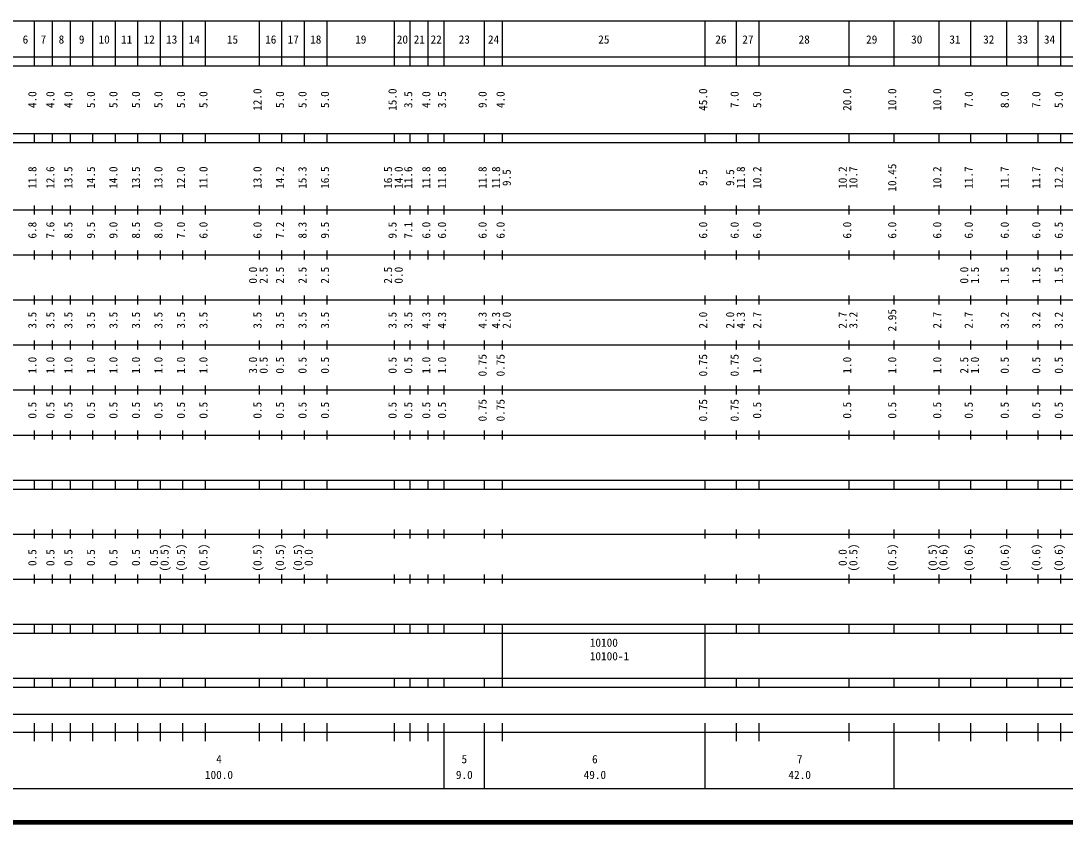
# Model space of a CAD drawing. Units: millimetres on the paper, enlarged 1000 times. Extents: x 40000 to 680000, y 20000 to 380000.
# Drawn here: x 173997 to 405963, y 20000 to 198000 of the extents above; entities that cross this region are included whole.
import ezdxf
from ezdxf.enums import TextEntityAlignment as Align

# ---------------------------------------------------------------- set-up
doc = ezdxf.new("R2010")
doc.units = ezdxf.units.MM
doc.header["$LTSCALE"] = 1000
doc.layers.add('M-TTL', color=2, linetype='Continuous', lineweight=140)
doc.layers.add('M-TTL-BAND', color=7, linetype='Continuous', lineweight=25)
doc.styles.add('ＭＳ ゴシック', font='')
doc.styles.get('ＭＳ ゴシック').set_extended_font_data('MS Gothic')

msp = doc.modelspace()

# ---------------------------------------------------------------- linework, layer by layer
at = {"layer": 'M-TTL'}
msp.add_line((40000, 20000), (680000, 20000), dxfattribs=at)
at = {"layer": 'M-TTL-BAND'}
for p, q in [((68000, 198000), (579000, 198000)), ((177000, 188000), (177000, 198000)), ((181000, 188000), (181000, 198000)), ((185000, 188000), (185000, 198000)), ((190000, 188000), (190000, 198000)), ((195000, 188000), (195000, 198000)), ((200000, 188000), (200000, 198000)), ((205000, 188000), (205000, 198000)), ((210000, 188000), (210000, 198000)), ((215000, 188000), (215000, 198000)), ((227000, 188000), (227000, 198000)), ((232000, 188000), (232000, 198000)), ((237000, 188000), (237000, 198000)), ((242000, 188000), (242000, 198000)), ((257000, 188000), (257000, 198000)), ((260500, 188000), (260500, 198000)), ((264500, 188000), (264500, 198000)), ((268000, 188000), (268000, 198000)), ((277000, 188000), (277000, 198000)), ((281000, 188000), (281000, 198000)), ((326000, 188000), (326000, 198000)), ((333000, 188000), (333000, 198000)), ((338000, 188000), (338000, 198000)), ((358000, 188000), (358000, 198000)), ((368000, 188000), (368000, 198000)), ((378000, 188000), (378000, 198000)), ((385000, 188000), (385000, 198000)), ((393000, 188000), (393000, 198000)), ((400000, 188000), (400000, 198000)), ((405000, 188000), (405000, 198000)), ((40000, 190000), (579000, 190000)), ((40000, 188000), (579000, 188000)), ((40000, 173000), (579000, 173000)), ((177000, 171000), (177000, 173000)), ((181000, 171000), (181000, 173000)), ((185000, 171000), (185000, 173000)), ((190000, 171000), (190000, 173000)), ((195000, 171000), (195000, 173000)), ((200000, 171000), (200000, 173000)), ((205000, 171000), (205000, 173000)), ((210000, 171000), (210000, 173000)), ((215000, 171000), (215000, 173000)), ((227000, 171000), (227000, 173000)), ((232000, 171000), (232000, 173000)), ((237000, 171000), (237000, 173000)), ((242000, 171000), (242000, 173000)), ((257000, 171000), (257000, 173000)), ((260500, 171000), (260500, 173000)), ((264500, 171000), (264500, 173000)), ((268000, 171000), (268000, 173000)), ((277000, 171000), (277000, 173000)), ((281000, 171000), (281000, 173000)), ((326000, 171000), (326000, 173000)), ((333000, 171000), (333000, 173000)), ((338000, 171000), (338000, 173000)), ((358000, 171000), (358000, 173000)), ((368000, 171000), (368000, 173000)), ((378000, 171000), (378000, 173000)), ((385000, 171000), (385000, 173000)), ((393000, 171000), (393000, 173000)), ((400000, 171000), (400000, 173000)), ((405000, 171000), (405000, 173000)), ((40000, 171000), (579000, 171000)), ((40000, 156000), (579000, 156000)), ((177000, 155000), (177000, 157000)), ((181000, 155000), (181000, 157000)), ((185000, 155000), (185000, 157000)), ((190000, 155000), (190000, 157000)), ((195000, 155000), (195000, 157000)), ((200000, 155000), (200000, 157000)), ((205000, 155000), (205000, 157000)), ((210000, 155000), (210000, 157000)), ((215000, 155000), (215000, 157000)), ((227000, 155000), (227000, 157000)), ((232000, 155000), (232000, 157000)), ((237000, 155000), (237000, 157000)), ((242000, 155000), (242000, 157000)), ((257000, 155000), (257000, 157000)), ((260500, 155000), (260500, 157000)), ((264500, 155000), (264500, 157000)), ((268000, 155000), (268000, 157000)), ((277000, 155000), (277000, 157000)), ((281000, 155000), (281000, 157000)), ((326000, 155000), (326000, 157000)), ((333000, 155000), (333000, 157000)), ((338000, 155000), (338000, 157000)), ((358000, 155000), (358000, 157000)), ((368000, 155000), (368000, 157000)), ((378000, 155000), (378000, 157000)), ((385000, 155000), (385000, 157000)), ((393000, 155000), (393000, 157000)), ((400000, 155000), (400000, 157000)), ((405000, 155000), (405000, 157000)), ((177000, 145000), (177000, 147000)), ((181000, 145000), (181000, 147000)), ((185000, 145000), (185000, 147000)), ((190000, 145000), (190000, 147000)), ((195000, 145000), (195000, 147000)), ((200000, 145000), (200000, 147000)), ((205000, 145000), (205000, 147000)), ((210000, 145000), (210000, 147000)), ((215000, 145000), (215000, 147000)), ((227000, 145000), (227000, 147000)), ((232000, 145000), (232000, 147000)), ((237000, 145000), (237000, 147000)), ((242000, 145000), (242000, 147000)), ((257000, 145000), (257000, 147000)), ((260500, 145000), (260500, 147000)), ((264500, 145000), (264500, 147000)), ((268000, 145000), (268000, 147000)), ((277000, 145000), (277000, 147000)), ((281000, 145000), (281000, 147000)), ((326000, 145000), (326000, 147000)), ((333000, 145000), (333000, 147000)), ((338000, 145000), (338000, 147000)), ((358000, 145000), (358000, 147000)), ((368000, 145000), (368000, 147000)), ((378000, 145000), (378000, 147000)), ((385000, 145000), (385000, 147000)), ((393000, 145000), (393000, 147000)), ((400000, 145000), (400000, 147000)), ((405000, 145000), (405000, 147000)), ((46000, 146000), (579000, 146000)), ((177000, 135000), (177000, 137000)), ((181000, 135000), (181000, 137000)), ((185000, 135000), (185000, 137000)), ((190000, 135000), (190000, 137000)), ((195000, 135000), (195000, 137000)), ((200000, 135000), (200000, 137000)), ((205000, 135000), (205000, 137000)), ((210000, 135000), (210000, 137000)), ((215000, 135000), (215000, 137000)), ((227000, 135000), (227000, 137000)), ((232000, 135000), (232000, 137000)), ((237000, 135000), (237000, 137000)), ((242000, 135000), (242000, 137000)), ((257000, 135000), (257000, 137000)), ((260500, 135000), (260500, 137000)), ((264500, 135000), (264500, 137000)), ((268000, 135000), (268000, 137000)), ((277000, 135000), (277000, 137000)), ((281000, 135000), (281000, 137000)), ((326000, 135000), (326000, 137000)), ((333000, 135000), (333000, 137000)), ((338000, 135000), (338000, 137000)), ((358000, 135000), (358000, 137000)), ((368000, 135000), (368000, 137000)), ((378000, 135000), (378000, 137000)), ((385000, 135000), (385000, 137000)), ((393000, 135000), (393000, 137000)), ((400000, 135000), (400000, 137000)), ((405000, 135000), (405000, 137000)), ((52000, 136000), (579000, 136000)), ((46000, 126000), (579000, 126000)), ((177000, 125000), (177000, 127000)), ((181000, 125000), (181000, 127000)), ((185000, 125000), (185000, 127000)), ((190000, 125000), (190000, 127000)), ((195000, 125000), (195000, 127000)), ((200000, 125000), (200000, 127000)), ((205000, 125000), (205000, 127000)), ((210000, 125000), (210000, 127000)), ((215000, 125000), (215000, 127000)), ((227000, 125000), (227000, 127000)), ((232000, 125000), (232000, 127000)), ((237000, 125000), (237000, 127000)), ((242000, 125000), (242000, 127000)), ((257000, 125000), (257000, 127000)), ((260500, 125000), (260500, 127000)), ((264500, 125000), (264500, 127000)), ((268000, 125000), (268000, 127000)), ((277000, 125000), (277000, 127000)), ((281000, 125000), (281000, 127000)), ((326000, 125000), (326000, 127000)), ((333000, 125000), (333000, 127000)), ((338000, 125000), (338000, 127000)), ((358000, 125000), (358000, 127000)), ((368000, 125000), (368000, 127000)), ((378000, 125000), (378000, 127000)), ((385000, 125000), (385000, 127000)), ((393000, 125000), (393000, 127000)), ((400000, 125000), (400000, 127000)), ((405000, 125000), (405000, 127000)), ((52000, 116000), (579000, 116000)), ((177000, 115000), (177000, 117000)), ((181000, 115000), (181000, 117000)), ((185000, 115000), (185000, 117000)), ((190000, 115000), (190000, 117000)), ((195000, 115000), (195000, 117000)), ((200000, 115000), (200000, 117000)), ((205000, 115000), (205000, 117000)), ((210000, 115000), (210000, 117000)), ((215000, 115000), (215000, 117000)), ((227000, 115000), (227000, 117000)), ((232000, 115000), (232000, 117000)), ((237000, 115000), (237000, 117000)), ((242000, 115000), (242000, 117000)), ((257000, 115000), (257000, 117000)), ((260500, 115000), (260500, 117000)), ((264500, 115000), (264500, 117000)), ((268000, 115000), (268000, 117000)), ((277000, 115000), (277000, 117000)), ((281000, 115000), (281000, 117000)), ((326000, 115000), (326000, 117000)), ((333000, 115000), (333000, 117000)), ((338000, 115000), (338000, 117000)), ((358000, 115000), (358000, 117000)), ((368000, 115000), (368000, 117000)), ((378000, 115000), (378000, 117000)), ((385000, 115000), (385000, 117000)), ((393000, 115000), (393000, 117000)), ((400000, 115000), (400000, 117000)), ((405000, 115000), (405000, 117000)), ((177000, 105000), (177000, 107000)), ((181000, 105000), (181000, 107000)), ((185000, 105000), (185000, 107000)), ((190000, 105000), (190000, 107000)), ((195000, 105000), (195000, 107000)), ((200000, 105000), (200000, 107000)), ((205000, 105000), (205000, 107000)), ((210000, 105000), (210000, 107000)), ((215000, 105000), (215000, 107000)), ((227000, 105000), (227000, 107000)), ((232000, 105000), (232000, 107000)), ((237000, 105000), (237000, 107000)), ((242000, 105000), (242000, 107000)), ((257000, 105000), (257000, 107000)), ((260500, 105000), (260500, 107000)), ((264500, 105000), (264500, 107000)), ((268000, 105000), (268000, 107000)), ((277000, 105000), (277000, 107000)), ((281000, 105000), (281000, 107000)), ((326000, 105000), (326000, 107000)), ((333000, 105000), (333000, 107000)), ((338000, 105000), (338000, 107000)), ((358000, 105000), (358000, 107000)), ((368000, 105000), (368000, 107000)), ((378000, 105000), (378000, 107000)), ((385000, 105000), (385000, 107000)), ((393000, 105000), (393000, 107000)), ((400000, 105000), (400000, 107000)), ((405000, 105000), (405000, 107000)), ((46000, 106000), (579000, 106000)), ((40000, 96000), (579000, 96000)), ((177000, 94000), (177000, 96000)), ((181000, 94000), (181000, 96000)), ((185000, 94000), (185000, 96000)), ((190000, 94000), (190000, 96000)), ((195000, 94000), (195000, 96000)), ((200000, 94000), (200000, 96000)), ((205000, 94000), (205000, 96000)), ((210000, 94000), (210000, 96000)), ((215000, 94000), (215000, 96000)), ((227000, 94000), (227000, 96000)), ((232000, 94000), (232000, 96000)), ((237000, 94000), (237000, 96000)), ((242000, 94000), (242000, 96000)), ((257000, 94000), (257000, 96000)), ((260500, 94000), (260500, 96000)), ((264500, 94000), (264500, 96000)), ((268000, 94000), (268000, 96000)), ((277000, 94000), (277000, 96000)), ((281000, 94000), (281000, 96000)), ((326000, 94000), (326000, 96000)), ((333000, 94000), (333000, 96000)), ((338000, 94000), (338000, 96000)), ((358000, 94000), (358000, 96000)), ((368000, 94000), (368000, 96000)), ((378000, 94000), (378000, 96000)), ((385000, 94000), (385000, 96000)), ((393000, 94000), (393000, 96000)), ((400000, 94000), (400000, 96000)), ((405000, 94000), (405000, 96000)), ((40000, 94000), (579000, 94000)), ((49000, 84000), (579000, 84000)), ((177000, 83000), (177000, 85000)), ((181000, 83000), (181000, 85000)), ((185000, 83000), (185000, 85000)), ((190000, 83000), (190000, 85000)), ((195000, 83000), (195000, 85000)), ((200000, 83000), (200000, 85000)), ((205000, 83000), (205000, 85000)), ((210000, 83000), (210000, 85000)), ((215000, 83000), (215000, 85000)), ((227000, 83000), (227000, 85000)), ((232000, 83000), (232000, 85000)), ((237000, 83000), (237000, 85000)), ((242000, 83000), (242000, 85000)), ((257000, 83000), (257000, 85000)), ((260500, 83000), (260500, 85000)), ((264500, 83000), (264500, 85000)), ((268000, 83000), (268000, 85000)), ((277000, 83000), (277000, 85000)), ((281000, 83000), (281000, 85000)), ((326000, 83000), (326000, 85000)), ((333000, 83000), (333000, 85000)), ((338000, 83000), (338000, 85000)), ((358000, 83000), (358000, 85000)), ((368000, 83000), (368000, 85000)), ((378000, 83000), (378000, 85000)), ((385000, 83000), (385000, 85000)), ((393000, 83000), (393000, 85000)), ((400000, 83000), (400000, 85000)), ((405000, 83000), (405000, 85000)), ((177000, 73000), (177000, 75000)), ((181000, 73000), (181000, 75000)), ((185000, 73000), (185000, 75000)), ((190000, 73000), (190000, 75000)), ((195000, 73000), (195000, 75000)), ((200000, 73000), (200000, 75000)), ((205000, 73000), (205000, 75000)), ((210000, 73000), (210000, 75000)), ((215000, 73000), (215000, 75000)), ((227000, 73000), (227000, 75000)), ((232000, 73000), (232000, 75000)), ((237000, 73000), (237000, 75000)), ((242000, 73000), (242000, 75000)), ((257000, 73000), (257000, 75000)), ((260500, 73000), (260500, 75000)), ((264500, 73000), (264500, 75000)), ((268000, 73000), (268000, 75000)), ((277000, 73000), (277000, 75000)), ((281000, 73000), (281000, 75000)), ((326000, 73000), (326000, 75000)), ((333000, 73000), (333000, 75000)), ((338000, 73000), (338000, 75000)), ((358000, 73000), (358000, 75000)), ((368000, 73000), (368000, 75000)), ((378000, 73000), (378000, 75000)), ((385000, 73000), (385000, 75000)), ((393000, 73000), (393000, 75000)), ((400000, 73000), (400000, 75000)), ((405000, 73000), (405000, 75000)), ((40000, 74000), (579000, 74000)), ((40000, 64000), (579000, 64000)), ((177000, 62000), (177000, 64000)), ((181000, 62000), (181000, 64000)), ((185000, 62000), (185000, 64000)), ((190000, 62000), (190000, 64000)), ((195000, 62000), (195000, 64000)), ((200000, 62000), (200000, 64000)), ((205000, 62000), (205000, 64000)), ((210000, 62000), (210000, 64000)), ((215000, 62000), (215000, 64000)), ((227000, 62000), (227000, 64000)), ((232000, 62000), (232000, 64000)), ((237000, 62000), (237000, 64000)), ((242000, 62000), (242000, 64000)), ((257000, 62000), (257000, 64000)), ((260500, 62000), (260500, 64000)), ((264500, 62000), (264500, 64000)), ((268000, 62000), (268000, 64000)), ((277000, 62000), (277000, 64000)), ((281000, 62000), (281000, 64000)), ((326000, 62000), (326000, 64000)), ((333000, 62000), (333000, 64000)), ((338000, 62000), (338000, 64000)), ((358000, 62000), (358000, 64000)), ((368000, 62000), (368000, 64000)), ((378000, 62000), (378000, 64000)), ((385000, 62000), (385000, 64000)), ((393000, 62000), (393000, 64000)), ((400000, 62000), (400000, 64000)), ((405000, 62000), (405000, 64000)), ((40000, 62000), (579000, 62000)), ((281000, 52000), (281000, 62000)), ((326000, 52000), (326000, 62000)), ((40000, 52000), (579000, 52000)), ((177000, 50000), (177000, 52000)), ((181000, 50000), (181000, 52000)), ((185000, 50000), (185000, 52000)), ((190000, 50000), (190000, 52000)), ((195000, 50000), (195000, 52000)), ((200000, 50000), (200000, 52000)), ((205000, 50000), (205000, 52000)), ((210000, 50000), (210000, 52000)), ((215000, 50000), (215000, 52000)), ((227000, 50000), (227000, 52000)), ((232000, 50000), (232000, 52000)), ((237000, 50000), (237000, 52000)), ((242000, 50000), (242000, 52000)), ((257000, 50000), (257000, 52000)), ((260500, 50000), (260500, 52000)), ((264500, 50000), (264500, 52000)), ((268000, 50000), (268000, 52000)), ((277000, 50000), (277000, 52000)), ((281000, 50000), (281000, 52000)), ((326000, 50000), (326000, 52000)), ((333000, 50000), (333000, 52000)), ((338000, 50000), (338000, 52000)), ((358000, 50000), (358000, 52000)), ((368000, 50000), (368000, 52000)), ((378000, 50000), (378000, 52000)), ((385000, 50000), (385000, 52000)), ((393000, 50000), (393000, 52000)), ((400000, 50000), (400000, 52000)), ((405000, 50000), (405000, 52000)), ((40000, 50000), (579000, 50000)), ((71000, 44000), (565000, 44000)), ((177000, 38000), (177000, 42000)), ((181000, 38000), (181000, 42000)), ((185000, 38000), (185000, 42000)), ((190000, 38000), (190000, 42000)), ((195000, 38000), (195000, 42000)), ((200000, 38000), (200000, 42000)), ((205000, 38000), (205000, 42000)), ((210000, 38000), (210000, 42000)), ((215000, 38000), (215000, 42000)), ((227000, 38000), (227000, 42000)), ((232000, 38000), (232000, 42000)), ((237000, 38000), (237000, 42000)), ((242000, 38000), (242000, 42000)), ((257000, 38000), (257000, 42000)), ((260500, 38000), (260500, 42000)), ((264500, 38000), (264500, 42000)), ((268000, 27500), (268000, 42000)), ((277000, 27500), (277000, 42000)), ((281000, 38000), (281000, 42000)), ((326000, 27500), (326000, 42000)), ((333000, 38000), (333000, 42000)), ((338000, 38000), (338000, 42000)), ((358000, 38000), (358000, 42000)), ((368000, 27500), (368000, 42000)), ((378000, 38000), (378000, 42000)), ((385000, 38000), (385000, 42000)), ((393000, 38000), (393000, 42000)), ((400000, 38000), (400000, 42000)), ((405000, 38000), (405000, 42000)), ((40000, 40000), (579000, 40000)), ((68000, 27500), (579000, 27500))]:
    msp.add_line(p, q, dxfattribs=at)

# ---------------------------------------------------------------- texts
at = {"layer": 'M-TTL-BAND', "style": 'ＭＳ ゴシック'}
for s, p in [('6', (175000, 192405)), ('7', (179000, 192405)), ('8', (183000, 192405)), ('9', (187500, 192405)), ('10', (192500, 192405)), ('11', (197500, 192405)), ('12', (202500, 192405)), ('13', (207500, 192405)), ('14', (212500, 192405)), ('15', (221000, 192405)), ('16', (229500, 192405)), ('17', (234500, 192405)), ('18', (239500, 192405)), ('19', (249500, 192405)), ('20', (258750, 192405)), ('21', (262500, 192405)), ('22', (266250, 192405)), ('23', (272500, 192405)), ('24', (279000, 192405)), ('25', (303500, 192405)), ('26', (329500, 192405)), ('27', (335500, 192405)), ('28', (348000, 192405)), ('29', (363000, 192405)), ('30', (373000, 192405)), ('31', (381500, 192405)), ('32', (389000, 192405)), ('33', (396500, 192405)), ('34', (402500, 192405)), ('4', (218000, 32523)), ('5', (272500, 32523)), ('6', (301500, 32523)), ('7', (347000, 32523)), ('100.0', (218000, 29033)), ('9.0', (272500, 29033)), ('49.0', (301500, 29033)), ('42.0', (347000, 29033))]:
    msp.add_text(s, height=1833, dxfattribs=at).set_placement(p, align=Align.BOTTOM_CENTER)
for s, p in [('4.0', (178000, 180500)), ('4.0', (182000, 180500)), ('4.0', (186000, 180500)), ('5.0', (191000, 180500)), ('5.0', (196000, 180500)), ('5.0', (201000, 180500)), ('5.0', (206000, 180500)), ('5.0', (211000, 180500)), ('5.0', (216000, 180500)), ('12.0', (228000, 180500)), ('5.0', (233000, 180500)), ('5.0', (238000, 180500)), ('5.0', (243000, 180500)), ('15.0', (258000, 180500)), ('3.5', (261500, 180500)), ('4.0', (265500, 180500)), ('3.5', (269000, 180500)), ('9.0', (278000, 180500)), ('4.0', (282000, 180500)), ('45.0', (327000, 180500)), ('7.0', (334000, 180500)), ('5.0', (339000, 180500)), ('20.0', (359000, 180500)), ('10.0', (369000, 180500)), ('10.0', (379000, 180500)), ('7.0', (386000, 180500)), ('8.0', (394000, 180500)), ('7.0', (401000, 180500)), ('5.0', (406000, 180500)), ('11.8', (178000, 163174)), ('12.6', (182000, 163174)), ('13.5', (186000, 163174)), ('14.5', (191000, 163174)), ('14.0', (196000, 163174)), ('13.5', (201000, 163174)), ('13.0', (206000, 163174)), ('12.0', (211000, 163174)), ('11.0', (216000, 163174)), ('13.0', (228000, 163174)), ('14.2', (233000, 163174)), ('15.3', (238000, 163174)), ('16.5', (243000, 163174)), ('16.5', (257000, 163174)), ('14.0', (259370, 163174)), ('11.6', (261500, 163174)), ('11.8', (265500, 163174)), ('11.8', (269000, 163174)), ('11.8', (278000, 163174)), ('11.8', (281000, 163174)), ('9.5', (283370, 163174)), ('9.5', (327000, 163174)), ('9.5', (333000, 163174)), ('11.8', (335370, 163174)), ('10.2', (339000, 163174)), ('10.2', (358000, 163174)), ('10.7', (360370, 163174)), ('10.45', (369000, 163174)), ('10.2', (379000, 163174)), ('11.7', (386000, 163174)), ('11.7', (394000, 163174)), ('11.7', (401000, 163174)), ('12.2', (406000, 163174)), ('6.8', (178000, 151500)), ('7.6', (182000, 151500)), ('8.5', (186000, 151500)), ('9.5', (191000, 151500)), ('9.0', (196000, 151500)), ('8.5', (201000, 151500)), ('8.0', (206000, 151500)), ('7.0', (211000, 151500)), ('6.0', (216000, 151500)), ('6.0', (228000, 151500)), ('7.2', (233000, 151500)), ('8.3', (238000, 151500)), ('9.5', (243000, 151500)), ('9.5', (258000, 151500)), ('7.1', (261500, 151500)), ('6.0', (265500, 151500)), ('6.0', (269000, 151500)), ('6.0', (278000, 151500)), ('6.0', (282000, 151500)), ('6.0', (327000, 151500)), ('6.0', (334000, 151500)), ('6.0', (339000, 151500)), ('6.0', (359000, 151500)), ('6.0', (369000, 151500)), ('6.0', (379000, 151500)), ('6.0', (386000, 151500)), ('6.0', (394000, 151500)), ('6.0', (401000, 151500)), ('6.5', (406000, 151500)), ('0.0', (227000, 141500)), ('2.5', (229370, 141500)), ('2.5', (233000, 141500)), ('2.5', (238000, 141500)), ('2.5', (243000, 141500)), ('2.5', (257000, 141500)), ('0.0', (259370, 141500)), ('0.0', (385000, 141500)), ('1.5', (387370, 141500)), ('1.5', (394000, 141500)), ('1.5', (401000, 141500)), ('1.5', (406000, 141500)), ('3.5', (178000, 131500)), ('3.5', (182000, 131500)), ('3.5', (186000, 131500)), ('3.5', (191000, 131500)), ('3.5', (196000, 131500)), ('3.5', (201000, 131500)), ('3.5', (206000, 131500)), ('3.5', (211000, 131500)), ('3.5', (216000, 131500)), ('3.5', (228000, 131500)), ('3.5', (233000, 131500)), ('3.5', (238000, 131500)), ('3.5', (243000, 131500)), ('3.5', (258000, 131500)), ('3.5', (261500, 131500)), ('4.3', (265500, 131500)), ('4.3', (269000, 131500)), ('4.3', (278000, 131500)), ('4.3', (281000, 131500)), ('2.0', (283370, 131500)), ('2.0', (327000, 131500)), ('2.0', (333000, 131500)), ('4.3', (335370, 131500)), ('2.7', (339000, 131500)), ('2.7', (358000, 131500)), ('3.2', (360370, 131500)), ('2.95', (369000, 131500)), ('2.7', (379000, 131500)), ('2.7', (386000, 131500)), ('3.2', (394000, 131500)), ('3.2', (401000, 131500)), ('3.2', (406000, 131500)), ('1.0', (178000, 121500)), ('1.0', (182000, 121500)), ('1.0', (186000, 121500)), ('1.0', (191000, 121500)), ('1.0', (196000, 121500)), ('1.0', (201000, 121500)), ('1.0', (206000, 121500)), ('1.0', (211000, 121500)), ('1.0', (216000, 121500)), ('3.0', (227000, 121500)), ('0.5', (229370, 121500)), ('0.5', (233000, 121500)), ('0.5', (238000, 121500)), ('0.5', (243000, 121500)), ('0.5', (258000, 121500)), ('0.5', (261500, 121500)), ('1.0', (265500, 121500)), ('1.0', (269000, 121500)), ('0.75', (278000, 121500)), ('0.75', (282000, 121500)), ('0.75', (327000, 121500)), ('0.75', (334000, 121500)), ('1.0', (339000, 121500)), ('1.0', (359000, 121500)), ('1.0', (369000, 121500)), ('1.0', (379000, 121500)), ('2.5', (385000, 121500)), ('1.0', (387370, 121500)), ('0.5', (394000, 121500)), ('0.5', (401000, 121500)), ('0.5', (406000, 121500)), ('0.75', (278000, 111500)), ('0.75', (282000, 111500)), ('0.75', (327000, 111500)), ('0.75', (334000, 111500)), ('0.5', (178000, 111500)), ('0.5', (182000, 111500)), ('0.5', (186000, 111500)), ('0.5', (191000, 111500)), ('0.5', (196000, 111500)), ('0.5', (201000, 111500)), ('0.5', (206000, 111500)), ('0.5', (211000, 111500)), ('0.5', (216000, 111500)), ('0.5', (228000, 111500)), ('0.5', (233000, 111500)), ('0.5', (238000, 111500)), ('0.5', (243000, 111500)), ('0.5', (258000, 111500)), ('0.5', (261500, 111500)), ('0.5', (265500, 111500)), ('0.5', (269000, 111500)), ('0.5', (339000, 111500)), ('0.5', (359000, 111500)), ('0.5', (369000, 111500)), ('0.5', (379000, 111500)), ('0.5', (386000, 111500)), ('0.5', (394000, 111500)), ('0.5', (401000, 111500)), ('0.5', (406000, 111500)), ('(0.5)', (207370, 78764)), ('(0.5)', (211000, 78764)), ('(0.5)', (216000, 78764)), ('(0.5)', (228000, 78764)), ('(0.5)', (233000, 78764)), ('(0.5)', (237000, 78764)), ('(0.5)', (360370, 78764)), ('(0.5)', (369000, 78764)), ('(0.5)', (378000, 78764)), ('(0.6)', (380370, 78764)), ('(0.6)', (386000, 78764)), ('(0.6)', (394000, 78764)), ('(0.6)', (401000, 78764)), ('(0.6)', (406000, 78764)), ('0.5', (178000, 78764)), ('0.5', (182000, 78764)), ('0.5', (186000, 78764)), ('0.5', (191000, 78764)), ('0.5', (196000, 78764)), ('0.5', (201000, 78764)), ('0.5', (205000, 78764)), ('0.0', (239370, 78764)), ('0.0', (358000, 78764))]:
    msp.add_text(s, height=1833, rotation=90, dxfattribs=at).set_placement(p, align=Align.BOTTOM_CENTER)
for s, p in [('10100', (300375, 58405)), ('10100-1', (300375, 55405))]:
    msp.add_text(s, height=1833, dxfattribs=at).set_placement(p, align=Align.BOTTOM_LEFT)

doc.saveas('drawing.dxf')
